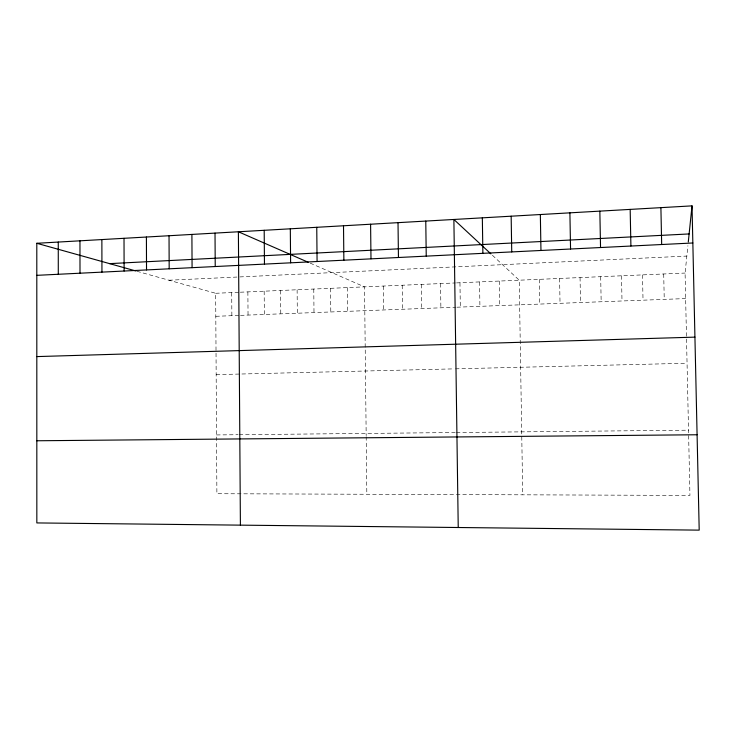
<?xml version="1.0" encoding="UTF-8"?>
<svg xmlns="http://www.w3.org/2000/svg" width="736" height="736" viewBox="0 0 736 736"><rect width="100%" height="100%" fill="white"/><g stroke="black" fill="none" stroke-linecap="round" stroke-linejoin="round"><path stroke-width="0.55" stroke-dasharray="3.68 2.76" d="M136.924 271.271L215.666 293.278L216.89 493.718L689.945 495.42L685.087 273.056L687.912 245.704M168.967 280.223L237.636 277.021M239.881 276.92L686.844 256.073M215.666 293.278L239.255 292.256M240.332 292.21L455.4 282.946M456.541 282.9L685.087 273.056M215.804 316.296L239.421 315.413M240.497 315.367L455.74 307.252M456.881 307.206L685.648 298.577M216.163 374.615L454.324 368.865M455.464 368.837L687.056 363.253M216.531 434.939L238.078 434.718M239.154 434.709L455.216 432.529M456.366 432.52L688.519 430.183M310.233 263.148L364.532 286.865L366.178 435.592M492.375 255.245L519.23 280.195L522.716 494.822M663.706 273.976L664.24 299.386M642.51 274.887L643.025 300.187M621.506 275.788L622.003 300.978M600.686 276.69L601.165 301.769M580.051 277.573L580.511 302.542M559.599 278.456L560.032 303.315M539.322 279.33L539.746 304.088M499.302 281.06L499.68 305.596M479.55 281.906L479.918 306.342M459.963 282.753L460.313 307.078M440.551 283.59L440.882 307.814M421.305 284.418L421.618 308.54M402.215 285.237L402.518 309.258M383.29 286.056L383.576 309.976M366.188 436.678L366.832 494.252M347.475 287.592L347.732 311.328M330.565 288.328L330.795 311.963M313.775 289.046L313.996 312.598M297.114 289.763L297.316 313.223M280.572 290.481L280.775 313.849M264.169 291.189L264.344 314.465M247.876 291.888L248.041 315.082M231.711 292.588L231.868 315.698"/><path stroke-width="1.1" d="M688.298 241.951L692.024 205.868L36.8 243.285L36.837 522.928L699.2 530.132L692.024 205.868M109.609 263.635L689.126 233.938M36.8 275.338L692.852 242.981M36.818 356.592L694.931 337.134M36.828 440.772L697.093 434.764M36.8 243.285L135.921 270.986M308.209 262.264L238.39 231.776L240.405 525.145M490.912 253.883L453.882 219.466L458.234 527.51M660.9 207.653L661.673 244.518M630.172 209.401L630.908 246.036M599.849 211.131L600.539 247.535M569.903 212.842L570.556 249.016M540.344 214.535L540.96 250.47M511.161 216.2L511.732 251.914M482.338 217.847L482.88 253.34M425.776 221.076L426.236 256.128M398.02 222.658L398.443 257.499M370.594 224.222L370.99 258.86M343.51 225.777L343.868 260.194M316.756 227.304L317.078 261.51M290.315 228.813L290.61 262.816M264.196 230.304L264.463 264.114M215.022 233.11L215.225 266.533M191.903 234.434L192.078 267.674M169.032 235.732L169.179 268.806M146.409 237.029L146.528 269.928M124.016 238.308L124.117 271.032M101.872 239.568L101.945 272.127M79.957 240.819L80.003 273.203M58.264 242.061L58.291 274.28"/></g></svg>
